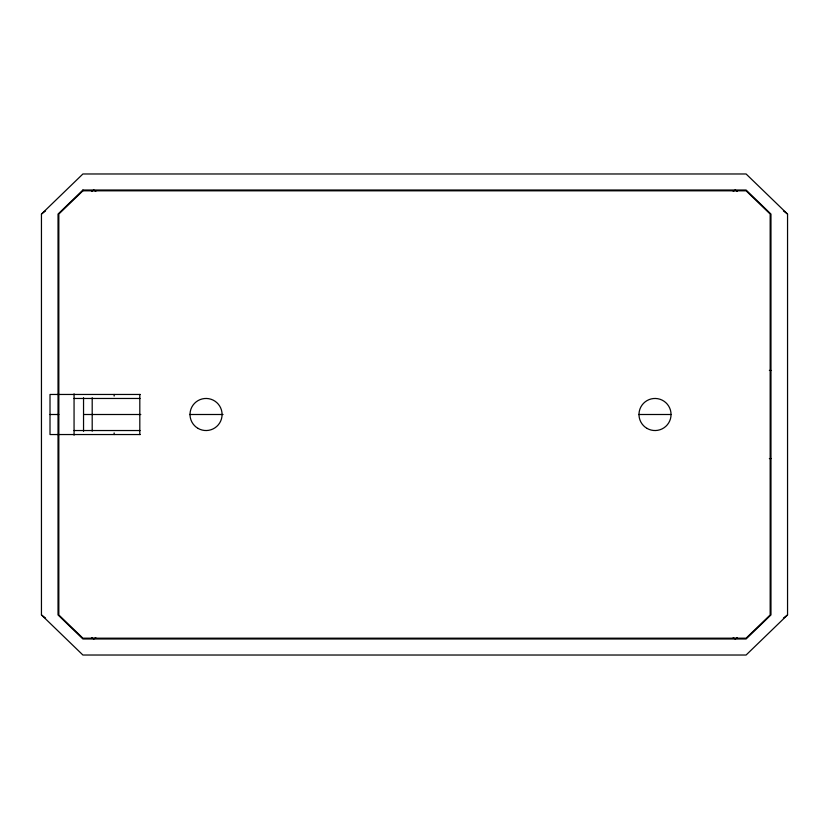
<?xml version="1.0" encoding="UTF-8"?>
<svg xmlns="http://www.w3.org/2000/svg" width="829" height="829" viewBox="0 0 829 829"><rect width="100%" height="100%" fill="white"/><g stroke="black" fill="none" stroke-linecap="round" stroke-linejoin="round"><path stroke-width="1.24" d="M41.45 214.069L82.9 173.976L746.1 173.976L787.55 214.069L787.55 614.931L746.1 655.024L82.9 655.024L41.45 614.931L41.45 214.069L45.554 210.918M783.446 618.082L787.55 614.931M95.781 637.605L93.801 638.983L91.698 637.574M733.219 191.395L735.199 190.017L737.302 191.426M91.698 191.426L93.801 190.017L95.781 191.395M737.302 637.574L735.199 638.983L733.219 637.605M769.364 370.408L770.97 370.408M58.03 394.459L50.009 394.459L50.009 434.541L58.03 434.541M58.828 394.459L140.288 394.459M74.061 398.469L140.008 398.469M50.009 414.5L58.828 414.5M83.542 414.5L140.806 414.5M189.53 414.5L223.053 414.5M638.786 414.5L670.962 414.5M74.061 430.531L140.008 430.531M58.828 434.541L140.288 434.541M769.364 458.592L770.97 458.592M783.446 210.918L787.55 214.069M41.45 614.931L45.554 618.082M139.811 394.459L139.811 434.541M114.143 394.459L114.143 396.065M114.143 432.935L114.143 434.541M92.195 397.733L92.195 431.153M83.542 397.713L83.542 431.287M74.061 393.806L74.061 435.194M82.9 190.017L58.03 214.069L58.03 614.931L82.9 638.983L746.1 638.983L770.97 614.931L770.97 214.069L746.1 190.017L82.9 190.017M82.9 190.815L58.828 214.069L58.828 614.931L82.9 638.185L746.1 638.185L770.172 614.931L770.172 214.069L746.1 190.815L82.9 190.815M198.027 428.386A16.031 16.031 0 0 0 222.079 414.5A16.031 16.031 0 0 0 198.027 400.614A16.031 16.031 0 0 0 198.027 428.386M647.003 428.386A16.031 16.031 0 0 0 671.055 414.5A16.031 16.031 0 0 0 647.003 400.614A16.031 16.031 0 0 0 647.003 428.386"/></g></svg>
